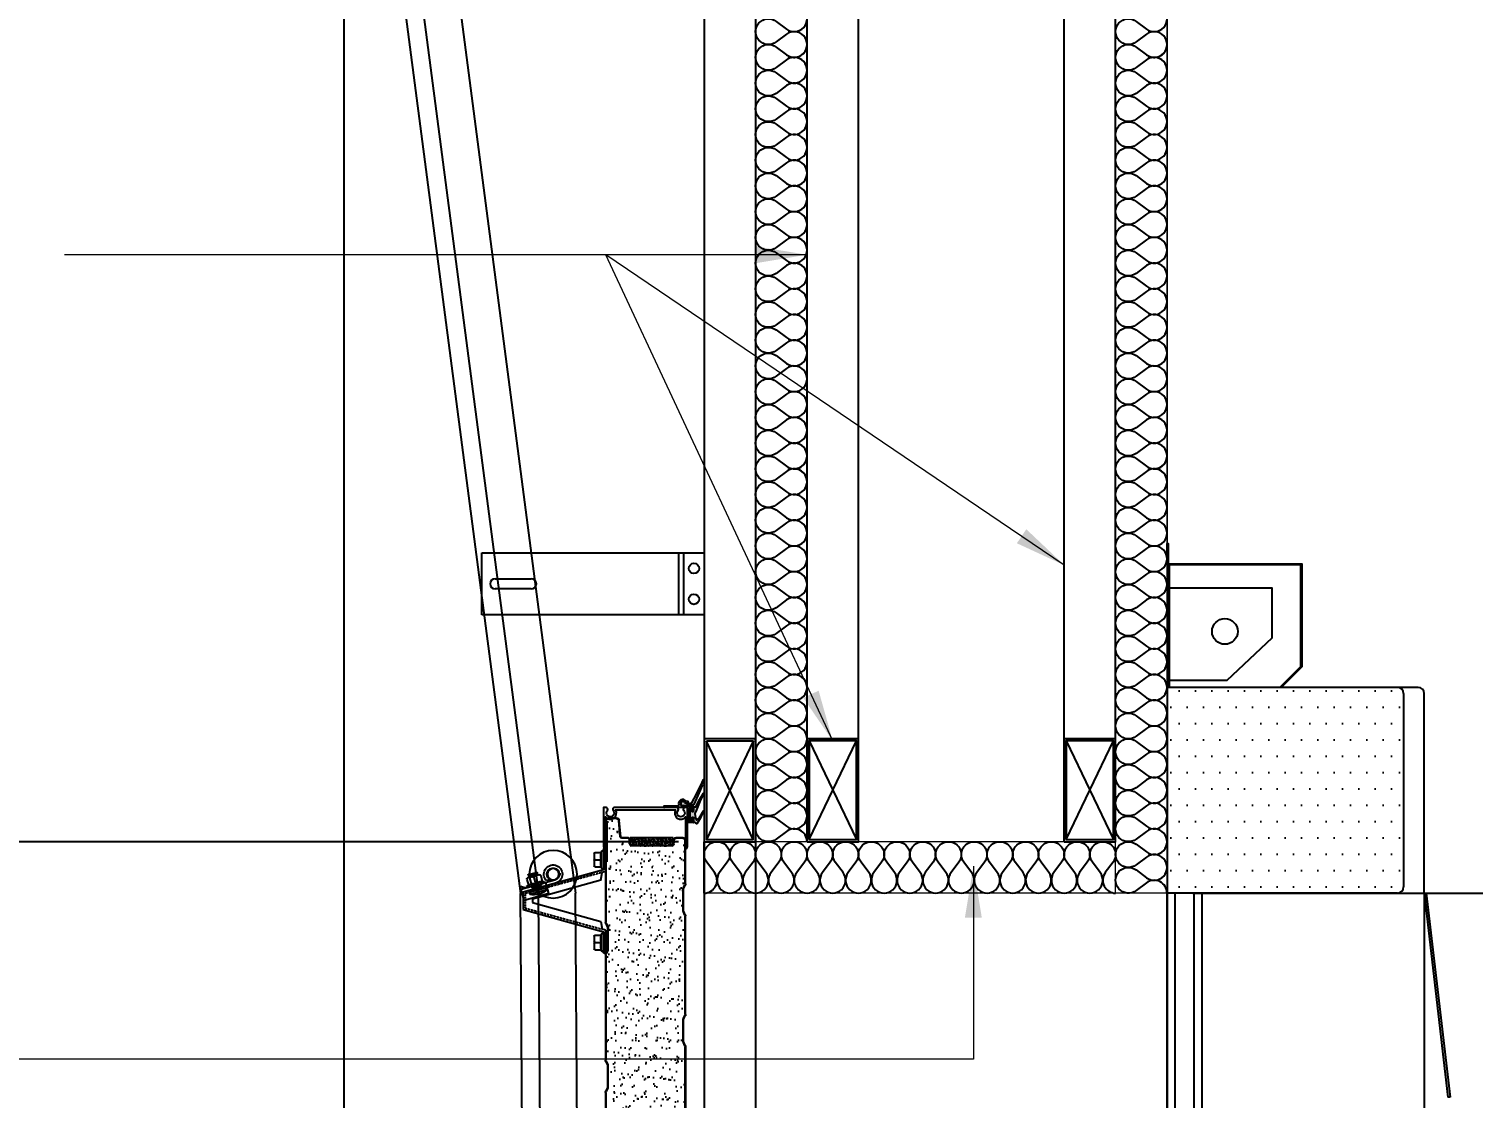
# Model space of a CAD drawing. Header units: millimetres. Extents: x 204328 to 274136, y -196910 to -178068.
# Drawn here: x 239423 to 240827, y -189203 to -188164 of the extents above; entities that cross this region are included whole.
import ezdxf

# ---------------------------------------------------------------- set-up
doc = ezdxf.new("R2010")
doc.units = ezdxf.units.MM
doc.linetypes.add('CEN', pattern=[62, 60, -1, 0, -1])
doc.linetypes.add('HIDDEN', pattern=[0.375, 0.25, -0.125])
doc.layers.get('Defpoints').update_dxf_attribs({"color": 140})
for name, color, linetype, lineweight in [('A-AXIS-LINE', 1, 'CEN', 15), ('A-DIMS', 7, 'Continuous', 25), ('A-ELEV-LIN2', 7, 'Continuous', 25), ('A-WAXM-PANL', 6, 'Continuous', 20)]:
    doc.layers.add(name, color=color, linetype=linetype, lineweight=lineweight)
for name, color, linetype in [('A-WALL-PIR', 4, 'Continuous'), ('dim', 7, 'Continuous'), ('HAT', 8, 'Continuous'), ('HFC-23-파이프', 3, 'Continuous'), ('OHD Frame', 2, 'Continuous'), ('OHD Panel', 5, 'Continuous'), ('OHD Track', 4, 'Continuous'), ('각파이프', 5, 'Continuous')]:
    doc.layers.add(name, color=color, linetype=linetype)
doc.styles.add('HY울릉도L', font='')
doc.styles.add('돋움체', font='')
doc.styles.get('HY울릉도L').set_extended_font_data('Dotum')
doc.styles.get('돋움체').set_extended_font_data('DotumChe')
doc.dimstyles.new('CDIM', dxfattribs={"dimtxt": 3, "dimasz": 1.5, "dimexe": 2, "dimexo": 1, "dimgap": 1, "dimtad": 1, "dimdec": 0, "dimrnd": 0.5, "dimzin": 0, "dimdsep": 32, "dimlunit": 6, "dimtxsty": 'HY울릉도L', "dimblk1": '_CIDOT', "dimblk2": '_CIDOT', "dimsah": 1, "dimcen": 5.5, "dimclrd": 2, "dimclre": 2, "dimclrt": 7, "dimadec": 0, "dimazin": 0, "dimtfac": 1, "dimtdec": 0, "dimtix": 1, "dimtmove": 2, "dimatfit": 1, "dimldrblk": '_CIDOT', "dimfxl": 1, "dimtolj": 1, "dimtzin": 0, "dimlwd": -1, "dimarcsym": 0})
doc.dimstyles.new('ISO-25', dxfattribs={"dimtxt": 2.5, "dimasz": 2.5, "dimexe": 1.25, "dimexo": 0.625, "dimtad": 1, "dimdsep": 46, "dimtxsty": 'Standard', "dimcen": 2.5, "dimadec": 0, "dimazin": 0, "dimtfac": 1, "dimtmove": 0, "dimatfit": 3, "dimfxl": 1, "dimarcsym": 0})

# ---------------------------------------------------------------- blocks, each defined once
blk = doc.blocks.new('2인치 TOP HINGE 단면')
for p, q in [((15487.1, 13540.1), (15487.1, 13517.6)), ((15489.1, 13540.1), (15487.1, 13540.1)), ((15489.1, 13540.1), (15489.1, 13519.1)), ((15490.4, 13538.1), (15489.1, 13538.1)), ((15497.1, 13536.1), (15491.1, 13536.1)), ((15491.1, 13536.1), (15491.1, 13522.1)), ((15498.1, 13535.1), (15498.1, 13523.1)), ((15497.1, 13529.1), (15491.1, 13529.1)), ((15497.1, 13522.1), (15491.1, 13522.1)), ((15487.1, 13517.6), (15490.1, 13516.8)), ((15489.1, 13520.1), (15490.4, 13520.1)), ((15489.1, 13519.1), (15567.1, 13497.6)), ((15491.5, 13509.1), (15490.1, 13516.8)), ((15491.5, 13509.1), (15558.1, 13490.8)), ((15532.5, 13516), (15531.4, 13516)), ((15531.4, 13516), (15531.4, 13514)), ((15532.5, 13514), (15531.4, 13514)), ((15536.3, 13509.2), (15569.1, 13500.2)), ((15541.2, 13510), (15544.2, 13508.6)), ((15542.1, 13496.2), (15545, 13506.8)), ((15543.3, 13516), (15544.4, 13516)), ((15543.3, 13514), (15544.4, 13514)), ((15544.4, 13516), (15544.4, 13514)), ((15546.3, 13507.7), (15546, 13506.6)), ((15550, 13513.7), (15548.5, 13508)), ((15548.5, 13508), (15561.9, 13504.2)), ((15551.3, 13514.4), (15562.8, 13511.3)), ((15561.5, 13511.9), (15552.9, 13514.7)), ((15553.2, 13514.3), (15552.9, 13514.7)), ((15552.9, 13514), (15553.1, 13514.2)), ((15553, 13514.8), (15553.4, 13515)), ((15553.2, 13515.7), (15553.6, 13515.9)), ((15561.7, 13512.8), (15553.2, 13515.6)), ((15553.4, 13515.2), (15553.2, 13515.6)), ((15553.4, 13516.6), (15553.9, 13516.8)), ((15562, 13513.7), (15553.4, 13516.5)), ((15553.6, 13516), (15553.4, 13516.4)), ((15562, 13514.6), (15554, 13516.8)), ((15556.8, 13511.9), (15555.2, 13506.1)), ((15561.5, 13512), (15561.2, 13512.4)), ((15561.2, 13511.7), (15561.4, 13511.9)), ((15561.3, 13512.5), (15561.7, 13512.7)), ((15561.5, 13513.4), (15561.9, 13513.6)), ((15561.7, 13512.9), (15561.5, 13513.3)), ((15561.9, 13513.7), (15561.7, 13514.1)), ((15561.8, 13514.3), (15562, 13514.4)), ((15563.5, 13510), (15561.9, 13504.2)), ((15542.1, 13496.2), (15566.2, 13489.6)), ((15544.6, 13501.8), (15544.1, 13499.8)), ((15544.1, 13499.8), (15560.5, 13495.3)), ((15544.6, 13501.8), (15561, 13497.2)), ((15547, 13506.5), (15547, 13506.3)), ((15547, 13506.5), (15547.9, 13506)), ((15548, 13506.3), (15547.9, 13506)), ((15548, 13506.3), (15548.9, 13505.8)), ((15558.6, 13503.3), (15559.5, 13502.8)), ((15559.6, 13503.1), (15559.5, 13502.8)), ((15559.6, 13503.1), (15560.5, 13502.6)), ((15560.5, 13502.8), (15560.5, 13502.6)), ((15560.5, 13502.8), (15561.4, 13502.3)), ((15561, 13497.2), (15560.5, 13495.3)), ((15561.5, 13502.5), (15561.4, 13502.3)), ((15561.5, 13502.5), (15562.4, 13502)), ((15563.7, 13503), (15563.4, 13501.9)), ((15566.2, 13489.6), (15569.8, 13502.7)), ((15567.1, 13497.6), (15567.1, 13480.6)), ((15567.1, 13480.6), (15489.1, 13459.1)), ((15558.1, 13487.5), (15491.5, 13469.1)), ((15558.1, 13490.8), (15558.1, 13487.5)), ((15491.5, 13469.1), (15490.1, 13461.5)), ((15487.1, 13460.6), (15490.1, 13461.5)), ((15487.1, 13460.6), (15487.1, 13438.1)), ((15489.1, 13459.1), (15489.1, 13438.1)), ((15490.4, 13457.6), (15489.1, 13457.6)), ((15497.1, 13455.6), (15491.1, 13455.6)), ((15491.1, 13455.6), (15491.1, 13441.6)), ((15498.1, 13454.6), (15498.1, 13442.6)), ((15487.1, 13438.1), (15489.1, 13438.1)), ((15489.4, 13441.6), (15489.1, 13440.6)), ((15489.1, 13439.6), (15490.4, 13439.6)), ((15497.1, 13448.6), (15491.1, 13448.6)), ((15497.1, 13441.6), (15491.1, 13441.6))]:
    blk.add_line(p, q)
at = {"color": 5, "linetype": 'HIDDEN'}
for p, q in [((15489.1, 13534.1), (15487.1, 13534.1)), ((15489.1, 13524.1), (15487.1, 13524.1)), ((15490.1, 13516.8), (15565.1, 13496.1)), ((15501.3, 13514.5), (15499.6, 13516.2)), ((15501.3, 13514.5), (15562.8, 13497.6)), ((15548.7, 13501.4), (15549.1, 13501.6)), ((15557.2, 13498.5), (15548.7, 13501.3)), ((15548.9, 13500.9), (15548.7, 13501.3)), ((15548.7, 13500.6), (15548.9, 13500.7)), ((15548.9, 13502.3), (15549.3, 13502.5)), ((15557.5, 13499.4), (15548.9, 13502.2)), ((15549.1, 13501.7), (15548.9, 13502.1)), ((15557.7, 13500.2), (15549.1, 13503.1)), ((15549.2, 13503.1), (15549.6, 13503.4)), ((15549.4, 13502.6), (15549.2, 13503)), ((15549.4, 13504), (15549.8, 13504.2)), ((15557.9, 13501.1), (15549.4, 13503.9)), ((15549.6, 13503.5), (15549.4, 13503.9)), ((15558.2, 13502), (15549.6, 13504.8)), ((15549.9, 13504.4), (15549.6, 13504.8)), ((15549.7, 13504.9), (15550.1, 13505.1)), ((15550.1, 13505.2), (15550, 13505.5)), ((15558.4, 13502.9), (15553.5, 13504.5)), ((15556.9, 13499), (15557.4, 13499.3)), ((15557.2, 13498.6), (15556.9, 13499)), ((15557, 13498.3), (15557.2, 13498.4)), ((15557.4, 13499.4), (15557.2, 13499.8)), ((15557.3, 13500), (15557.7, 13500.2)), ((15557.5, 13500.8), (15557.9, 13501.1)), ((15557.7, 13500.3), (15557.5, 13500.7)), ((15557.7, 13501.7), (15558.1, 13501.9)), ((15557.9, 13501.2), (15557.7, 13501.6)), ((15558.2, 13502.1), (15557.9, 13502.5)), ((15558, 13502.6), (15558.4, 13502.8)), ((15558.4, 13502.9), (15558.3, 13503.2)), ((15562.8, 13497.6), (15565.1, 13498.2)), ((15565.1, 13496.1), (15565.1, 13482.1)), ((15565.1, 13482.1), (15490.1, 13461.5)), ((15487.1, 13453.1), (15489.1, 13453.1)), ((15487.1, 13443.1), (15489.1, 13443.1))]:
    blk.add_line(p, q, dxfattribs=at)
at = {"color": 0}
for p, q in [((15548.9, 13506), (15548.9, 13505.8)), ((15548.9, 13506), (15549.8, 13505.5)), ((15549.9, 13505.7), (15549.8, 13505.5)), ((15549.9, 13505.7), (15550.8, 13505.2)), ((15550.9, 13505.5), (15550.8, 13505.2)), ((15550.9, 13505.5), (15551.8, 13505)), ((15551.8, 13505.2), (15551.8, 13505)), ((15551.8, 13505.2), (15552.7, 13504.7)), ((15552.8, 13504.9), (15552.7, 13504.7)), ((15552.8, 13504.9), (15553.7, 13504.4)), ((15553.8, 13504.7), (15553.7, 13504.4)), ((15553.8, 13504.7), (15554.7, 13504.2)), ((15554.7, 13504.4), (15554.7, 13504.2)), ((15554.7, 13504.4), (15555.6, 13503.9)), ((15555.7, 13504.1), (15555.6, 13503.9)), ((15555.7, 13504.1), (15556.6, 13503.6)), ((15556.7, 13503.9), (15556.6, 13503.6)), ((15556.7, 13503.9), (15557.6, 13503.4)), ((15557.6, 13503.6), (15557.6, 13503.4)), ((15557.6, 13503.6), (15558.5, 13503.1)), ((15558.6, 13503.3), (15558.5, 13503.1))]:
    blk.add_line(p, q, dxfattribs=at)
for radius in [23.2, 5.5]:
    blk.add_circle((15537.9, 13515), radius)
for centre, radius, start, end in [((15479.1, 13532.6), 12.5, 343.7398, 26.1039), ((15497.1, 13535.1), 1, 0, 90), ((15479.1, 13525.6), 12.5, 333.8961, 16.2602), ((15497.1, 13530.1), 1, 270, 0), ((15497.1, 13528.1), 1, 0, 90), ((15497.1, 13523.1), 1, 270, 0), ((15537.9, 13515), 9, 314.5896, 254.5896), ((15537.9, 13515), 6, 303.7237, 254.5896), ((15548.6, 13495.5), 12.5, 58.3294, 100.6935), ((15551, 13513.5), 1, 74.5896, 164.5896), ((15553, 13514.7), 0.0908, 119.5896, 209.5896), ((15553.1, 13514.2), 0.0908, 299.5896, 29.5896), ((15553.2, 13515.6), 0.0908, 119.5896, 209.5896), ((15553.5, 13516.5), 0.0908, 119.5896, 209.5896), ((15553.3, 13515.1), 0.0908, 299.5896, 29.5896), ((15553.6, 13516), 0.0908, 299.5896, 29.5896), ((15553.9, 13516.7), 0.0908, 74.5896, 119.5896), ((15555.8, 13512.2), 1, 344.5896, 74.5896), ((15557.8, 13511.6), 1, 74.5896, 164.5896), ((15561.3, 13512.4), 0.0908, 119.5896, 209.5896), ((15561.4, 13511.9), 0.0908, 299.5896, 29.5896), ((15561.6, 13513.3), 0.0908, 119.5896, 209.5896), ((15561.8, 13514.2), 0.0908, 119.5896, 209.5896), ((15561.6, 13512.8), 0.0908, 299.5896, 29.5896), ((15561.9, 13513.7), 0.0908, 299.5896, 29.5896), ((15562, 13514.5), 0.0908, 299.5896, 74.5896), ((15562.6, 13510.3), 1, 344.5896, 74.5896), ((15556.8, 13514), 19.1, 228.1086, 281.0706), ((15555.4, 13493.6), 12.5, 48.4857, 90.8498), ((15564.1, 13513.1), 11.2, 260.9927, 297.9738), ((15569.3, 13502.8), 0.478, 341.8557, 77.3236), ((15479.1, 13452.1), 12.5, 343.7398, 26.1039), ((15497.1, 13454.6), 1, 0, 90), ((15479.1, 13445.1), 12.5, 333.8961, 16.2602), ((15497.1, 13449.6), 1, 270, 0), ((15497.1, 13447.6), 1, 0, 90), ((15497.1, 13442.6), 1, 270, 0)]:
    blk.add_arc(centre, radius, start, end)
at = {"color": 5, "linetype": 'HIDDEN'}
for centre, start, end in [((15548.7, 13501.3), 119.5896, 209.5896), ((15549, 13502.2), 119.5896, 209.5896), ((15548.8, 13500.8), 299.5896, 29.5896), ((15549.2, 13503), 119.5896, 209.5896), ((15549.1, 13501.7), 299.5896, 29.5896), ((15549.3, 13502.6), 299.5896, 29.5896), ((15549.5, 13503.9), 119.5896, 209.5896), ((15549.7, 13504.8), 119.5896, 209.5896), ((15549.5, 13503.4), 299.5896, 29.5896), ((15549.8, 13504.3), 299.5896, 29.5896), ((15550, 13505.2), 299.5896, 29.5896), ((15557.3, 13499.9), 119.5896, 209.5896), ((15557.1, 13498.5), 299.5896, 29.5896), ((15557.4, 13499.4), 299.5896, 29.5896), ((15557.5, 13500.8), 119.5896, 209.5896), ((15557.8, 13501.6), 119.5896, 209.5896), ((15557.6, 13500.3), 299.5896, 29.5896), ((15558, 13502.5), 119.5896, 209.5896), ((15557.9, 13501.1), 299.5896, 29.5896), ((15558.1, 13502), 299.5896, 29.5896), ((15558.3, 13502.9), 299.5896, 29.5896)]:
    blk.add_arc(centre, 0.0908, start, end, dxfattribs=at)
blk = doc.blocks.new('프레임100X50X2.3T')
at = {"color": 1}
for p, q in [((105125.2, -46858.7), (105170.6, -46763.3)), ((105125.2, -46763.3), (105170.6, -46858.7))]:
    blk.add_line(p, q, dxfattribs=at)
at = {"layer": 'OHD Frame'}
for points in [[(105172.9, -46761), (105172.9, -46861), (105122.9, -46861), (105122.9, -46761)], [(105170.6, -46763.3), (105170.6, -46858.7), (105125.2, -46858.7), (105125.2, -46763.3)]]:
    blk.add_lwpolyline(points, close=True, dxfattribs=at)
blk = doc.blocks.new('A$C1B0F701D')
at = {"layer": 'OHD Panel'}
for p, q in [((0, 457.1), (0, 499.5)), ((0.5, 457.1), (0.5, 499.5)), ((2.5, 502), (9.5, 502)), ((9.5, 502), (2.5, 502)), ((2.5, 501.5), (9.5, 501.5)), ((11.5, 499.5), (11.5, 497)), ((11.5, 496), (11.5, 499.5)), ((12, 499.5), (12, 497)), ((12, 496), (12, 499.5)), ((16.5, 495), (13, 495)), ((13, 494.5), (16.5, 494.5)), ((1.8, 452.9), (0.3, 456)), ((2.2, 453.1), (0.7, 456.2)), ((2, 431), (2, 452)), ((2.5, 431), (2.5, 452)), ((0, 330.1), (0, 425.9)), ((0.3, 427), (1.8, 430.1)), ((0.5, 330.1), (0.5, 425.9)), ((0.7, 426.8), (2.2, 429.9)), ((1.8, 325.9), (0.3, 329)), ((2.2, 326.1), (0.7, 329.2)), ((2, 304), (2, 325)), ((2.5, 304), (2.5, 325)), ((0, 298.9), (0, 203.1)), ((0.3, 300), (1.8, 303.1)), ((0.5, 203.1), (0.5, 298.9)), ((0.7, 299.8), (2.2, 302.9)), ((1.8, 198.9), (0.3, 202)), ((2.2, 199.1), (0.7, 202.2)), ((2, 177), (2, 198)), ((2.5, 177), (2.5, 198)), ((0, 171.9), (0, 76.1)), ((0.3, 173), (1.8, 176.1)), ((0.5, 76.1), (0.5, 171.9)), ((0.7, 172.8), (2.2, 175.9)), ((1.8, 71.9), (0.3, 75)), ((2.2, 72.1), (0.7, 75.2)), ((2, 50), (2, 71)), ((2.5, 50), (2.5, 71)), ((0, 2.5), (0, 44.9)), ((0.3, 46), (1.8, 49.1)), ((0.5, 2.5), (0.5, 44.9)), ((0.7, 45.8), (2.2, 48.9)), ((9.5, 0.5), (2.5, 0.5)), ((11.5, 6), (11.5, 2.5)), ((12, 6), (12, 2.5)), ((13, 7.5), (16.5, 7.5)), ((16.5, 7), (13, 7)), ((9.5, 0), (2.5, 0))]:
    blk.add_line(p, q, dxfattribs=at)
for centre, radius, start, end in [((2.5, 499.5), 2.5, 90, 180), ((2.5, 499.5), 2, 90, 180), ((9.5, 499.5), 2.5, 0, 90), ((9.5, 499.5), 2, 0, 90), ((13, 496), 1.5, 180, 270), ((13, 496), 1, 180, 270), ((2.5, 457.1), 2.5, 180, 206.5651), ((2.5, 457.1), 2, 180, 206.5651), ((0, 452), 2, 0, 26.5651), ((0, 452), 2.5, 0, 26.5651), ((2.5, 425.9), 2.5, 153.4349, 180), ((2.5, 425.9), 2, 153.4349, 180), ((0, 431), 2, 333.4349, 0), ((0, 431), 2.5, 333.4349, 0), ((2.5, 330.1), 2.5, 180, 206.5651), ((2.5, 330.1), 2, 180, 206.5651), ((0, 325), 2, 0, 26.5651), ((0, 325), 2.5, 0, 26.5651), ((2.5, 298.9), 2.5, 153.4349, 180), ((2.5, 298.9), 2, 153.4349, 180), ((0, 304), 2, 333.4349, 0), ((0, 304), 2.5, 333.4349, 0), ((2.5, 203.1), 2.5, 180, 206.5651), ((2.5, 203.1), 2, 180, 206.5651), ((0, 198), 2, 0, 26.5651), ((0, 198), 2.5, 0, 26.5651), ((2.5, 171.9), 2.5, 153.4349, 180), ((2.5, 171.9), 2, 153.4349, 180), ((0, 177), 2, 333.4349, 0), ((0, 177), 2.5, 333.4349, 0), ((2.5, 76.1), 2.5, 180, 206.5651), ((2.5, 76.1), 2, 180, 206.5651), ((0, 71), 2, 0, 26.5651), ((0, 71), 2.5, 0, 26.5651), ((2.5, 44.9), 2.5, 153.4349, 180), ((2.5, 44.9), 2, 153.4349, 180), ((0, 50), 2, 333.4349, 0), ((0, 50), 2.5, 333.4349, 0), ((2.5, 2.5), 2.5, 180, 270), ((2.5, 2.5), 2, 180, 270), ((9.5, 2.5), 2.5, 270, 0), ((9.5, 2.5), 2, 270, 0), ((13, 6), 1.5, 90, 180), ((13, 6), 1, 90, 180)]:
    blk.add_arc(centre, radius, start, end, dxfattribs=at)
blk = doc.blocks.new('A$C2BEC2C56')
at = {"layer": 'OHD Panel'}
h = blk.add_hatch(color=256, dxfattribs=at)
h.dxf.hatch_style = 1
h.paths.add_polyline_path([(28, 518.5), (27, 518.5), (27, 478.5), (28, 478.5)])
h = blk.add_hatch(color=256, dxfattribs=at)
h.dxf.hatch_style = 1
h.paths.add_polyline_path([(28, 61.5), (27, 61.5), (27, 21.5), (28, 21.5)])
edge = h.paths.add_edge_path()
edge.add_arc((27.5, 21.5), 0.5, 270, 360)
for p, q in [((17.6, 521), (26, 521)), ((17.6, 520.5), (26, 520.5)), ((13.5, 502.9), (15.2, 518.8)), ((14, 502.8), (15.6, 518.7)), ((27, 518.5), (27, 478.5)), ((28, 518.5), (27, 518.5)), ((28, 518.5), (28, 419.6)), ((28, 478.5), (28, 518.5)), ((28.5, 518.5), (28.5, 419.6)), ((0, 495), (3.5, 495)), ((0, 494.5), (3.5, 494.5)), ((4.5, 496), (4.5, 500.5)), ((5, 496), (5, 500.5)), ((6, 502), (12.5, 502)), ((6, 501.5), (12.5, 501.5)), ((27, 478.5), (28, 478.5)), ((26, 414.5), (26, 393.5)), ((27.8, 418.7), (26.3, 415.6)), ((26.5, 414.5), (26.5, 393.5)), ((28.2, 418.5), (26.7, 415.4)), ((26.3, 392.4), (27.8, 389.3)), ((26.7, 392.6), (28.2, 389.5)), ((28, 388.4), (28, 285.6)), ((28.5, 388.4), (28.5, 285.6)), ((27.8, 284.7), (26.3, 281.6)), ((28.2, 284.5), (26.7, 281.4)), ((26, 280.5), (26, 259.5)), ((26.5, 280.5), (26.5, 259.5)), ((26.3, 258.4), (27.8, 255.3)), ((26.7, 258.6), (28.2, 255.5)), ((28, 254.4), (28, 151.6)), ((28.5, 254.4), (28.5, 151.6)), ((26, 146.5), (26, 125.5)), ((27.8, 150.7), (26.3, 147.6)), ((26.5, 146.5), (26.5, 125.5)), ((28.2, 150.5), (26.7, 147.4)), ((26.3, 124.4), (27.8, 121.3)), ((26.7, 124.6), (28.2, 121.5)), ((28, 120.4), (28, 21.5)), ((28.5, 120.4), (28.5, 21.5)), ((27, 61.5), (27, 21.5)), ((28, 61.5), (27, 61.5)), ((28, 21.5), (28, 61.5)), ((12.9, 17.3), (11.3, 2.3)), ((13.4, 17.2), (11.8, 2.2)), ((26, 19.5), (15.4, 19.5)), ((26, 19), (15.4, 19)), ((27, 21.5), (28, 21.5)), ((3.5, 7.5), (0, 7.5)), ((3.5, 7), (0, 7)), ((4.5, 2.5), (4.5, 6)), ((5, 2.5), (5, 6)), ((9.3, 0.5), (7, 0.5)), ((9.3, 0), (7, 0))]:
    blk.add_line(p, q, dxfattribs=at)
for centre, radius, start, end in [((17.6, 518.5), 2.5, 90, 173.991), ((17.6, 518.5), 2, 90, 173.991), ((26, 518.5), 2.5, 0, 90), ((26, 518.5), 2, 0, 90), ((3.5, 496), 1, 270, 0), ((3.5, 496), 1.5, 270, 0), ((6, 500.5), 1.5, 90, 180), ((6, 500.5), 1, 90, 180), ((12.5, 503), 1, 270, 353.991), ((12.5, 503), 1.5, 270, 353.991), ((28.5, 414.5), 2.5, 153.4349, 180), ((28.5, 414.5), 2, 153.4349, 180), ((26, 419.6), 2, 333.4349, 0), ((26, 419.6), 2.5, 333.4349, 0), ((28.5, 393.5), 2.5, 180, 206.5651), ((28.5, 393.5), 2, 180, 206.5651), ((26, 388.4), 2, 0, 26.5651), ((26, 388.4), 2.5, 0, 26.5651), ((28.5, 280.5), 2.5, 153.4349, 180), ((28.5, 280.5), 2, 153.4349, 180), ((26, 285.6), 2, 333.4349, 0), ((26, 285.6), 2.5, 333.4349, 0), ((28.5, 259.5), 2.5, 180, 206.5651), ((28.5, 259.5), 2, 180, 206.5651), ((26, 254.4), 2, 0, 26.5651), ((26, 254.4), 2.5, 0, 26.5651), ((28.5, 146.5), 2.5, 153.4349, 180), ((28.5, 146.5), 2, 153.4349, 180), ((26, 151.6), 2, 333.4349, 0), ((26, 151.6), 2.5, 333.4349, 0), ((28.5, 125.5), 2.5, 180, 206.5651), ((28.5, 125.5), 2, 180, 206.5651), ((26, 120.4), 2, 0, 26.5651), ((26, 120.4), 2.5, 0, 26.5651), ((15.4, 17), 2.5, 90, 173.991), ((15.4, 17), 2, 90, 173.991), ((26, 21.5), 2.5, 270, 0), ((26, 21.5), 2, 270, 0), ((3.5, 6), 1.5, 0, 90), ((3.5, 6), 1, 0, 90), ((7, 2.5), 2.5, 180, 270), ((7, 2.5), 2, 180, 270), ((9.3, 2.5), 2, 270, 353.991), ((9.3, 2.5), 2.5, 270, 353.991)]:
    blk.add_arc(centre, radius, start, end, dxfattribs=at)
blk = doc.blocks.new('A$C23A425F1')
h = blk.add_hatch()
h.set_pattern_fill('AR-SAND', color=2)
h.set_pattern_definition([(37.5, (-10314.7876, 683.2013), (-0.06299336, 1.92682377), [0, -1.52, 0, -1.7, 0, -1.625]), (7.5, (-10314.7876, 683.2013), (1.7697767, 2.82214607), [0, -0.82, 0, -1.37, 0, -0.525]), (327.5, (-10316.0176, 683.2013), (3.11414186, 0.00565905), [0, -0.5, 0, -1.8, 0, -2.35]), (317.5, (-10316.0176, 683.2013), (3.0061266, 0.87767556), [0, -0.25, 0, -1.18, 0, -1.35])])
edge = h.paths.add_edge_path()
edge.add_arc((41, 7), 1, 0, 90)
edge.add_line((41, 8), (1, 8))
edge.add_arc((1, 7), 1, 90, 180)
edge.add_line((0, 7), (0, 0))
edge.add_line((0, 0), (42, 0))
edge.add_line((42, 0), (42, 7))
at = {"color": 2}
for p, q in [((0, 7), (0, 0)), ((0, 0), (42, 0)), ((1, 8), (41, 8)), ((42, 7), (42, 0))]:
    blk.add_line(p, q, dxfattribs=at)
for centre, start, end in [((1, 7), 90, 180), ((41, 7), 0, 90)]:
    blk.add_arc(centre, 1, start, end, dxfattribs=at)
blk = doc.blocks.new('A$C56DB41DC')
h = blk.add_hatch()
h.set_pattern_fill('AR-SAND', color=253, scale=0.3)
h.set_pattern_definition([(37.5, (-85037.311, 18117.669), (-0.4800094, 14.6823971), [0, -11.5824, 0, -12.954, 0, -12.3825]), (7.5, (-85037.311, 18117.669), (13.4856985, 21.504753), [0, -6.2484, 0, -10.4394, 0, -4.0005]), (327.5, (-85046.684, 18117.669), (23.7297711, 0.0431155), [0, -3.81, 0, -13.716, 0, -17.907]), (317.5, (-85046.684, 18117.669), (22.9066936, 6.6878797), [0, -1.905, 0, -8.9916, 0, -10.287])])
h.paths.add_polyline_path([(77.5, 121.4, 0.116434), (77.3, 122.3), (75.8, 125.4, -0.116434), (75.5, 126.5), (75.5, 147.5, -0.116434), (75.8, 148.6), (77.3, 151.7, 0.116434), (77.5, 152.6), (77.5, 255.4, 0.116434), (77.3, 256.3), (75.8, 259.4, -0.116434), (75.5, 260.5), (75.5, 281.5, -0.116434), (75.8, 282.6), (77.3, 285.7, 0.116434), (77.5, 286.6), (77.5, 389.4, 0.116434), (77.3, 390.3), (75.8, 393.4, -0.116434), (75.5, 394.5), (75.5, 415.5, -0.116434), (75.8, 416.6), (77.3, 419.7, 0.116434), (77.5, 420.6), (77.5, 478.5), (76.5, 478.5), (76.5, 518.5), (77.5, 518.5, 0.414214), (75.5, 520.5), (67.1, 520.5, 0.383819), (65.1, 518.7), (63.5, 502.8, -0.383819), (62, 501.5), (55.5, 501.5, 0.414214), (54.5, 500.5), (54.5, 496, -0.414214), (53, 494.5), (49.5, 494.5), (49.5, 495), (16.5, 495), (16.5, 494.5), (13, 494.5, -0.414214), (11.5, 496), (11.5, 499.5, 0.414214), (9.5, 501.5), (2.5, 501.5, 0.414214), (0.5, 499.5), (0.5, 458.1, 0.116434), (0.7, 457.2), (2.2, 454.1, -0.116434), (2.5, 453), (2.5, 432, -0.116434), (2.2, 430.9), (0.7, 427.8, 0.116434), (0.5, 426.9), (0.5, 331.1, 0.116434), (0.7, 330.2), (2.2, 327.1, -0.116434), (2.5, 326), (2.5, 305, -0.116434), (2.2, 303.9), (0.7, 300.8, 0.116434), (0.5, 299.9), (0.5, 204.1, 0.116434), (0.7, 203.2), (2.2, 200.1, -0.116434), (2.5, 199), (2.5, 178, -0.116434), (2.2, 176.9), (0.7, 173.8, 0.116434), (0.5, 172.9), (0.5, 77.1, 0.116434), (0.7, 76.2), (2.2, 73.1, -0.116434), (2.5, 72), (2.5, 51, -0.116434), (2.2, 49.9), (0.7, 46.8, 0.116434), (0.5, 45.9), (0.5, 4.5, 0.414214), (2.5, 2.5), (9.5, 2.5, 0.414214), (11.5, 4.5), (11.5, 8, -0.414214), (13, 9.5), (16.5, 9.5), (16.5, 9), (49.5, 9), (49.5, 9.5), (53, 9.5, -0.414214), (54.5, 8), (54.5, 4.5, 0.414214), (56.5, 2.5), (58.8, 2.5, 0.383819), (60.8, 4.3), (62.4, 19.3, -0.383819), (64.9, 21.5), (75.5, 21.5, 0.414214), (77.5, 23.5), (76.5, 23.5), (76.5, 63.5), (77.5, 63.5)])
at = {"color": 5}
for name, p in [('A$C2BEC2C56', (49.5, 1)), ('A$C1B0F701D', (0, 1))]:
    blk.add_blockref(name, p, dxfattribs=at)
at = {"color": 6, "xscale": -1, "rotation": 180}
blk.add_blockref('A$C23A425F1', (12, 503), dxfattribs=at)
at = {"color": 6}
blk.add_blockref('A$C23A425F1', (12, 1), dxfattribs=at)
blk = doc.blocks.new('_CIDOT')
at = {"color": 0, "linetype": 'ByBlock'}
blk.add_line((2, 0), (-1, 0), dxfattribs=at)
at = {"color": 0, "linetype": 'ByBlock', "const_width": 0.5}
blk.add_lwpolyline([(-0.25, 0, 1), (0.25, 0, 1)], format="xyb", close=True, dxfattribs=at)
blk = doc.blocks.new('*D58')
at = {"layer": 'A-DIMS', "lineweight": -2, "transparency": 16777216}
for p, q in [((240554.7, -189004.2), (241621, -189004.2)), ((240554.7, -192004.2), (241621, -192004.2))]:
    blk.add_line(p, q, dxfattribs=at)
at = {"layer": 'A-DIMS', "transparency": 16777216}
blk.add_line((241571, -189041.7), (241571, -191966.7), dxfattribs=at)
at = {"layer": 'Defpoints', "color": 0, "transparency": 16777216}
for p in [(240529.7, -189004.2, 0), (240529.7, -192004.2, 0), (241571, -192004.2)]:
    blk.add_point(p, dxfattribs=at)
at = {"layer": 'A-DIMS', "transparency": 16777216, "xscale": 37.5, "yscale": 37.5, "zscale": 37.5}
for p, rotation in [((241571, -189004.2), 90), ((241571, -192004.2), 270)]:
    blk.add_blockref('_CIDOT', p, dxfattribs=dict(at, rotation=rotation))
at = {"layer": 'A-DIMS', "color": 3, "transparency": 16777216, "insert": (241501.2, -190504.2), "char_height": 75, "attachment_point": 5, "rotation": 90, "style": '돋움체'}
blk.add_mtext('\\A1;OPENING HEIGHT = "3,000"', dxfattribs=at)
blk = doc.blocks.new('*D61')
at = {"layer": 'A-DIMS', "lineweight": -2, "transparency": 16777216}
for p, q in [((240054.7, -188954.2), (237619.6, -188954.2)), ((240054.7, -192004.2), (237619.6, -192004.2))]:
    blk.add_line(p, q, dxfattribs=at)
at = {"layer": 'A-DIMS', "transparency": 16777216}
blk.add_line((237669.6, -188991.7), (237669.6, -191966.7), dxfattribs=at)
at = {"layer": 'Defpoints', "color": 0, "transparency": 16777216}
for p in [(240079.7, -188954.2, 0), (237669.6, -192004.2), (240079.7, -192004.2, 0)]:
    blk.add_point(p, dxfattribs=at)
at = {"layer": 'A-DIMS', "transparency": 16777216, "xscale": 37.5, "yscale": 37.5, "zscale": 37.5}
for p, rotation in [((237669.6, -188954.2), 90), ((237669.6, -192004.2), 270)]:
    blk.add_blockref('_CIDOT', p, dxfattribs=dict(at, rotation=rotation))
at = {"layer": 'A-DIMS', "color": 3, "transparency": 16777216, "insert": (237599.8, -190479.2), "char_height": 75, "attachment_point": 5, "rotation": 90, "style": '돋움체'}
blk.add_mtext('\\A1;OHD OPENING HEIGHT="3,050"', dxfattribs=at)
blk = doc.blocks.new('*D52')
at = {"layer": 'A-DIMS', "lineweight": -2, "transparency": 16777216}
for p, q in [((240054.7, -185704.2), (237619.6, -185704.2)), ((240054.7, -188954.2), (237619.6, -188954.2))]:
    blk.add_line(p, q, dxfattribs=at)
at = {"layer": 'A-DIMS', "transparency": 16777216}
blk.add_line((237669.6, -185741.7), (237669.6, -188916.7), dxfattribs=at)
at = {"layer": 'Defpoints', "color": 0, "transparency": 16777216}
for p in [(240079.7, -185704.2, 0), (237669.6, -188954.2), (240079.7, -188954.2, 0)]:
    blk.add_point(p, dxfattribs=at)
at = {"layer": 'A-DIMS', "transparency": 16777216, "xscale": 37.5, "yscale": 37.5, "zscale": 37.5}
for p, rotation in [((237669.6, -185704.2), 90), ((237669.6, -188954.2), 270)]:
    blk.add_blockref('_CIDOT', p, dxfattribs=dict(at, rotation=rotation))
at = {"layer": 'A-DIMS', "color": 3, "transparency": 16777216, "insert": (237599.8, -187329.2), "char_height": 75, "attachment_point": 5, "rotation": 90, "style": '돋움체'}
blk.add_mtext('\\A1;HEAD ROOM="3,250"', dxfattribs=at)
blk = doc.blocks.new('단열재(PANEL)')
at = {"layer": 'HAT'}
blk.add_lwpolyline([(0, 0, 0.618034), (-40, 20), (-60, 5, -2), (-60, 45), (-40, 30, 2), (-40, 70), (-60, 55, -2), (-60, 95), (-40, 80, 2), (-40, 120), (-60, 105, -2), (-60, 145), (-40, 130, 2), (-40, 170), (-60, 155, -2), (-60, 195), (-40, 180, 2), (-40, 220), (-60, 205, -2), (-60, 245), (-40, 230, 2), (-40, 270), (-60, 255, -2), (-60, 295), (-40, 280, 2), (-40, 320), (-60, 305, -2), (-60, 345), (-40, 330, 2), (-40, 370), (-60, 355, -2), (-60, 395), (-40, 380, 2), (-40, 420), (-60, 405, -2), (-60, 445), (-40, 430, 2), (-40, 470), (-60, 455, -2), (-60, 495), (-40, 480, 2), (-40, 520), (-60, 505, -2), (-60, 545), (-40, 530, 2), (-40, 570), (-60, 555, -2), (-60, 595), (-40, 580, 2), (-40, 620), (-60, 605, -2), (-60, 645), (-40, 630, 2), (-40, 670), (-60, 655, -2), (-60, 695), (-40, 680, 2), (-40, 720), (-60, 705, -2), (-60, 745), (-40, 730, 2), (-40, 770), (-60, 755, -2), (-60, 795), (-40, 780, 2), (-40, 820), (-60, 805, -2), (-60, 845), (-40, 830, 0.509758), (-1.3, 841.9, 0.509758)], format="xyb", dxfattribs=at)

msp = doc.modelspace()

# ---------------------------------------------------------------- hatches: boundary and pattern name
h = msp.add_hatch()
h.set_pattern_fill('DOTS', color=256, scale=10)
h.set_pattern_definition([(0, (-77593.623, -69967.186), (7.9375, 15.875), [0, -15.875])])
h.paths.add_polyline_path([(240529.7, -189004.2), (240753.7, -189004.2, 0.414214), (240759.7, -188998.2), (240759.7, -188810.2, 0.414214), (240753.7, -188804.2), (240529.7, -188804.2)])
at = {"layer": 'HFC-23-파이프'}
h = msp.add_hatch(color=7, dxfattribs=at)
h.dxf.hatch_style = 1
h.paths.add_polyline_path([(240065.9, -188921.1), (240067.8, -188921.1), (240067.8, -188925), (240069.5, -188925), (240069.5, -188920.4), (240071.6, -188920.4), (240075.6, -188913), (240078.9, -188907), (240078.9, -188907.1), (240078.7, -188908.4), (240075.5, -188915), (240072.2, -188923.1), (240070.5, -188926.8), (240071.3, -188931), (240072.1, -188933.3), (240074.9, -188931.2), (240078.9, -188924.1), (240078.9, -188924.1), (240075.8, -188931.6), (240072.5, -188936.7), (240069.6, -188934.7), (240069.5, -188933.4), (240069.5, -188930.2), (240067.8, -188930.2), (240067.8, -188934.1), (240065.9, -188934.1)])
h.paths.add_polyline_path([(240067.8, -188916.3), (240072.5, -188907.4), (240077.9, -188896.7), (240078.9, -188893.7), (240078.9, -188893.7), (240078.1, -188898.8), (240073.5, -188909.3), (240069.6, -188917.9), (240062.9, -188919.2), (240059.3, -188919.1, -1.840759), (240060.7, -188916, 0.170014), (240061.2, -188916.4), (240063.7, -188917.3, 0.154527), (240064.3, -188917.3)])

# ---------------------------------------------------------------- linework, layer by layer
for p, q in [((240179.7, -188954.2, 0), (240179.7, -185119.9, 0)), ((240179.7, -188954.2, 0), (240179.7, -185119.9, 0)), ((240229.7, -188954.2, 0), (240229.7, -185119.9, 0)), ((240429.7, -188954.2, 0), (240429.7, -185119.9, 0)), ((240479.7, -188954.2, 0), (240479.7, -185119.9, 0)), ((240529.7, -188685.2, 0), (240529.7, -188804.2, 0)), ((240531.7, -188685.2, 0), (240531.7, -188804.2, 0)), ((240753.7, -188804.2, 0), (240529.7, -188804.2, 0)), ((240759.7, -188810.2, 0), (240759.7, -188998.2, 0)), ((240181.7, -188856.2, 0), (240227.7, -188952.2, 0)), ((240181.7, -188952.2, 0), (240227.7, -188856.2, 0)), ((240431.7, -188856.2, 0), (240477.7, -188952.2, 0)), ((240431.7, -188952.2, 0), (240477.7, -188856.2, 0)), ((240054.1, -188919.6, 0), (240041.1, -188919.6, 0)), ((240063.4, -188921.1, 0), (240041.1, -188921.1, 0)), ((240068.9, -188919.6, 0), (240058.9, -188919.6, 0)), ((240061.2, -188916.4, 0), (240063.7, -188917.3, 0)), ((240063.6, -188916.6, 0), (240062.1, -188916.6, 0)), ((240063.6, -188915.1, 0), (240062.9, -188915.1, 0)), ((240063.4, -188921.1, 0), (240063.4, -188935.1, 0)), ((240064.3, -188917.3, 0), (240067.8, -188916.3, 0)), ((240067.9, -188921.1, 0), (240064.9, -188921.1, 0)), ((240064.9, -188921.1, 0), (240064.9, -188934.1, 0)), ((240067.8, -188921.1, 0), (240065.9, -188921.1, 0)), ((240065.9, -188921.1, 0), (240065.9, -188934.1, 0)), ((240067.8, -188925, 0), (240067.8, -188921.1, 0)), ((240067.9, -188921.1, 0), (240067.9, -188923.8, 0)), ((240069.4, -188920.1, 0), (240069.4, -188923.8, 0)), ((240068.9, -188935.6, 0), (240063.9, -188935.6, 0)), ((240067.9, -188934.1, 0), (240064.9, -188934.1, 0)), ((240065.9, -188934.1, 0), (240067.8, -188934.1, 0)), ((240069.5, -188925, 0), (240067.8, -188925, 0)), ((240067.8, -188934.1, 0), (240067.8, -188930.2, 0)), ((240067.8, -188930.2, 0), (240069.5, -188930.2, 0)), ((240067.9, -188931.3, 0), (240067.9, -188934.1, 0)), ((240069.4, -188931.3, 0), (240069.4, -188935.1, 0)), ((240069.5, -188930.2, 0), (240069.5, -188933.4, 0)), ((240529.7, -190004.2, 0), (240529.7, -189004.2, 0)), ((240753.7, -189004.2, 0), (240529.7, -189004.2, 0)), ((240537.5, -190004.2, 0), (240537.5, -189004.2, 0)), ((240556, -190004.2, 0), (240556, -189004.2, 0)), ((240563.7, -190004.2, 0), (240563.7, -189004.2, 0))]:
    msp.add_line(p, q)
at = {"color": 0}
for p, q in [((239863.6, -188733.5, 0), (239863.6, -188673.5, 0)), ((239863.6, -188673.5, 0), (240079.7, -188673.5, 0)), ((240054.7, -188673.5, 0), (240054.7, -188733.5, 0)), ((240059.7, -188673.5, 0), (240059.7, -188733.5, 0)), ((240079.7, -188673.5, 0), (240079.7, -188733.5, 0)), ((239876.6, -188698.5, 0), (239911.6, -188698.5, 0)), ((239911.6, -188708.5, 0), (239876.6, -188708.5, 0)), ((240079.7, -188733.5, 0), (239863.6, -188733.5, 0))]:
    msp.add_line(p, q, dxfattribs=at)
at = {"elevation": 0}
for points in [[(240640, -188803.5), (240659.7, -188783.8), (240659.7, -188685.2), (240529.7, -188685.2), (240529.7, -188664.2), (240530.7, -188664.2), (240530.7, -188684.2), (240660.7, -188684.2), (240660.7, -188784.2), (240640.7, -188804.2), (240640, -188803.5)], [(240531.7, -188707.5), (240631.7, -188707.5), (240631.7, -188756.2), (240587.8, -188797.5), (240531.7, -188797.5)], [(240067.8, -188916.3), (240072.5, -188907.4), (240077.9, -188896.7), (240078.9, -188893.7), (240078.1, -188898.8), (240073.5, -188909.3), (240069.6, -188917.9), (240062.9, -188919.2), (240059.3, -188919.1)], [(240069.5, -188925), (240069.5, -188920.4), (240071.6, -188920.4), (240075.6, -188913), (240078.9, -188907), (240078.7, -188908.4), (240075.5, -188915), (240072.2, -188923.1), (240070.5, -188926.8), (240071.3, -188931), (240072.1, -188933.3), (240074.9, -188931.2), (240078.9, -188924.1), (240075.8, -188931.6), (240072.5, -188936.7), (240069.6, -188934.7), (240069.5, -188933.4)]]:
    msp.add_lwpolyline(points, dxfattribs=at)
for points in [[(240179.7, -188954.2), (240229.7, -188954.2), (240229.7, -188854.2), (240179.7, -188854.2)], [(240181.7, -188952.2), (240227.7, -188952.2), (240227.7, -188856.2), (240181.7, -188856.2)], [(240429.7, -188954.2), (240479.7, -188954.2), (240479.7, -188854.2), (240429.7, -188854.2)], [(240431.7, -188952.2), (240477.7, -188952.2), (240477.7, -188856.2), (240431.7, -188856.2)]]:
    msp.add_lwpolyline(points, close=True, dxfattribs=at)
at = {"color": 4, "elevation": 0}
msp.add_lwpolyline([(240008.7, -188921.1), (239992.4, -188921.1, 0.658938), (239991.2, -188923.8, -2.258323), (239985.6, -188923.8, 0.658938), (239984.3, -188921.1), (239982, -188921.1), (239982, -188938.7), (239982.2, -188938.9), (239982, -188939.2), (239982, -188959.5, 0.414214), (239983.1, -188960.7), (239983.7, -188960.7), (239983.7, -188930.1, 0.921558), (239993.6, -188923.3), (240008.7, -188923.3), (240051.8, -188923.3, 0.921558), (240061.7, -188930.1), (240061.7, -188960.7), (240062.3, -188960.7, 0.414214), (240063.4, -188959.5), (240063.4, -188939.2), (240063.2, -188938.9), (240063.4, -188938.7), (240063.4, -188921.1), (240061.1, -188921.1, 0.658938), (240059.8, -188923.8, -2.258323), (240054.3, -188923.8, 0.658938), (240053, -188921.1)], format="xyb", close=True, dxfattribs=at)
at = {"color": 0}
for centre in [(240069.8, -188688.5, 0), (240069.8, -188718.5, 0)]:
    msp.add_circle(centre, 5, dxfattribs=at)
msp.add_circle((240585.9, -188749.8, 0), 12.5)
for centre, start, end in [((239876.6, -188703.5, 0), 90, 270), ((239911.6, -188703.5, 0), 270, 90)]:
    msp.add_arc(centre, 5, start, end, dxfattribs=at)
for centre, radius, start, end in [((240753.7, -188810.2, 0), 6, 0, 90), ((240041.1, -188920.3, 0), 0.75, 90, 270), ((240054.1, -188918.6, 0), 1, 270, 17.4576), ((240058.9, -188917.1, 0), 4, 36.8699, 197.4576), ((240058.9, -188917.1, 0), 2.5, 25.3769, 270), ((240059, -188917.1, 0), 2, 32.2035, 278.1507), ((240061.5, -188915.5, 0), 1, 212.2035, 250.7988), ((240062.1, -188915.6, 0), 1, 205.3769, 270), ((240062.9, -188914.1, 0), 1, 216.8699, 270), ((240063.6, -188915.8, 0), 0.75, 270, 90), ((240064, -188916.4, 0), 1, 250.7988, 285.9357), ((240068.9, -188920.1, 0), 0.5, 0, 90), ((240063.9, -188935.1, 0), 0.5, 180, 270), ((240068.6, -188923.8, 0), 0.75, 180, 0), ((240068.6, -188931.3, 0), 0.75, 0, 180), ((240068.9, -188935.1, 0), 0.5, 270, 0), ((240753.7, -188998.2, 0), 6, 270, 0)]:
    msp.add_arc(centre, radius, start, end)
at = {"layer": 'A-AXIS-LINE', "ltscale": 1000}
msp.add_line((240529.7, -185119.9, 0), (240529.7, -193534, 0), dxfattribs=at)
at = {"layer": 'A-ELEV-LIN2'}
msp.add_line((239729.7, -192004.2, 0), (239729.7, -185119.9, 0), dxfattribs=at)
at = {"layer": 'A-WALL-PIR'}
msp.add_line((240079.7, -189004.2, 0), (240079.7, -188954.2, 0), dxfattribs=at)
at = {"layer": 'A-WAXM-PANL'}
for p, q in [((240129.7, -188954.2, 0), (240129.7, -185119.9, 0)), ((240479.7, -189004.2, 0), (240479.7, -185119.9, 0)), ((240529.7, -189004.2, 0), (240529.7, -185119.9, 0)), ((240479.7, -188954.2, 0), (240079.7, -188954.2, 0)), ((240079.7, -188954.2, 0), (240079.7, -189004.2, 0)), ((240479.7, -189004.2, 0), (240079.7, -189004.2, 0)), ((240529.7, -189004.2, 0), (240479.7, -189004.2, 0))]:
    msp.add_line(p, q, dxfattribs=at)
at = {"layer": 'dim', "color": 3}
for p, q in [((240529.7, -188804.2, 0), (240529.7, -189004.2, 0)), ((240773.7, -188804.2, 0), (240529.7, -188804.2, 0)), ((240779.7, -189004.2, 0), (240779.7, -188810.2, 0)), ((240529.7, -189004.2, 0), (240529.7, -192004.2, 0)), ((240779.7, -189004.2, 0), (240779.7, -191998.2, 0)), ((240779.7, -189004.2, 0), (240802.8, -189202.7, 0)), ((240779.7, -189004.2, 0), (240781.7, -189004.2, 0)), ((240781.7, -189004.2, 0), (240804.8, -189202.7, 0)), ((240804.8, -189202.7, 0), (240802.8, -189202.7, 0))]:
    msp.add_line(p, q, dxfattribs=at)
msp.add_arc((240773.7, -188810.2, 0), 6, 0, 90, dxfattribs=at)
at = {"layer": 'HAT', "elevation": 0}
for points in [[(240179.7, -188954.2, 0.618034), (240159.7, -188944.2), (240149.7, -188951.7, -2), (240149.7, -188931.7), (240159.7, -188939.2, 2), (240159.7, -188919.2), (240149.7, -188926.7, -2), (240149.7, -188906.7), (240159.7, -188914.2, 2), (240159.7, -188894.2), (240149.7, -188901.7, -2), (240149.7, -188881.7), (240159.7, -188889.2, 2), (240159.7, -188869.2), (240149.7, -188876.7, -2), (240149.7, -188856.7), (240159.7, -188864.2, 2), (240159.7, -188844.2), (240149.7, -188851.7, -2), (240149.7, -188831.7), (240159.7, -188839.2, 2), (240159.7, -188819.2), (240149.7, -188826.7, -2), (240149.7, -188806.7), (240159.7, -188814.2, 2), (240159.7, -188794.2), (240149.7, -188801.7, -2), (240149.7, -188781.7), (240159.7, -188789.2, 2), (240159.7, -188769.2), (240149.7, -188776.7, -2), (240149.7, -188756.7), (240159.7, -188764.2, 2), (240159.7, -188744.2), (240149.7, -188751.7, -2), (240149.7, -188731.7), (240159.7, -188739.2, 2), (240159.7, -188719.2), (240149.7, -188726.7, -2), (240149.7, -188706.7), (240159.7, -188714.2, 2), (240159.7, -188694.2), (240149.7, -188701.7, -2), (240149.7, -188681.7), (240159.7, -188689.2, 2), (240159.7, -188669.2), (240149.7, -188676.7, -2), (240149.7, -188656.7), (240159.7, -188664.2, 2), (240159.7, -188644.2), (240149.7, -188651.7, -2), (240149.7, -188631.7), (240159.7, -188639.2, 2), (240159.7, -188619.2), (240149.7, -188626.7, -2), (240149.7, -188606.7), (240159.7, -188614.2, 2), (240159.7, -188594.2), (240149.7, -188601.7, -2), (240149.7, -188581.7), (240159.7, -188589.2, 0.509758), (240179, -188583.3)], [(240079.7, -189004.2, 0.618034), (240089.7, -188984.2), (240082.2, -188974.2, -2), (240102.2, -188974.2), (240094.7, -188984.2, 2), (240114.7, -188984.2), (240107.2, -188974.2, -2), (240127.2, -188974.2), (240119.7, -188984.2, 2), (240139.7, -188984.2), (240132.2, -188974.2, -2), (240152.2, -188974.2), (240144.7, -188984.2, 2), (240164.7, -188984.2), (240157.2, -188974.2, -2), (240177.2, -188974.2), (240169.7, -188984.2, 2), (240189.7, -188984.2), (240182.2, -188974.2, -2), (240202.2, -188974.2), (240194.7, -188984.2, 2), (240214.7, -188984.2), (240207.2, -188974.2, -2), (240227.2, -188974.2), (240219.7, -188984.2, 2), (240239.7, -188984.2), (240232.2, -188974.2, -2), (240252.2, -188974.2), (240244.7, -188984.2, 2), (240264.7, -188984.2), (240257.2, -188974.2, -2), (240277.2, -188974.2), (240269.7, -188984.2, 2), (240289.7, -188984.2), (240282.2, -188974.2, -2), (240302.2, -188974.2), (240294.7, -188984.2, 2), (240314.7, -188984.2), (240307.2, -188974.2, -2), (240327.2, -188974.2), (240319.7, -188984.2, 2), (240339.7, -188984.2), (240332.2, -188974.2, -2), (240352.2, -188974.2), (240344.7, -188984.2, 2), (240364.7, -188984.2), (240357.2, -188974.2, -2), (240377.2, -188974.2), (240369.7, -188984.2, 2), (240389.7, -188984.2), (240382.2, -188974.2, -2), (240402.2, -188974.2), (240394.7, -188984.2, 2), (240414.7, -188984.2), (240407.2, -188974.2, -2), (240427.2, -188974.2), (240419.7, -188984.2, 2), (240439.7, -188984.2), (240432.2, -188974.2, -2), (240452.2, -188974.2), (240444.7, -188984.2, 2), (240464.7, -188984.2), (240457.2, -188974.2, -2), (240477.2, -188974.2), (240469.7, -188984.2, 0.618034), (240479.7, -189004.2, 0.618034)]]:
    msp.add_lwpolyline(points, format="xyb", dxfattribs=at)
at = {"layer": 'OHD Frame'}
for p, q in [((240079.7, -185704.2, 0), (240079.7, -192004.2, 0)), ((240129.7, -185704.2, 0), (240129.7, -192004.2, 0))]:
    msp.add_line(p, q, dxfattribs=at)
at = {"layer": 'OHD Track'}
for p, q in [((239469.7, -185704.2, 0), (239901.2, -189004.6, 0)), ((239487.1, -185702.1, 0), (239918.7, -189004.5, 0)), ((239522.8, -185697.6, 0), (239954.7, -189004.2, 0)), ((239921.2, -192004.6, 0), (239901.2, -189004.6, 0)), ((239938.7, -192004.5, 0), (239918.7, -189004.5, 0)), ((239974.7, -192004.2, 0), (239954.7, -189004.2, 0))]:
    msp.add_line(p, q, dxfattribs=at)
at = {"layer": '각파이프'}
msp.add_line((240029.7, -188977.7, -14.1), (240029.7, -188977.9, -14.1), dxfattribs=at)

# ---------------------------------------------------------------- block references
at = {"xscale": 0.5, "yscale": 0.5, "zscale": 0.5}
for p in [(240179.7, -188204.2, 0), (240529.7, -188204.2, 0), (240179.7, -188604.2, 0), (240529.7, -188604.2, 0), (240529.7, -189004.2, 0)]:
    msp.add_blockref('단열재(PANEL)', p, dxfattribs=at)
at = {"xscale": -1}
for name, p in [('프레임100X50X2.3T', (345252.6, -142093.3, 0)), ('A$C56DB41DC', (240061.7, -189453.3, 0)), ('2인치 TOP HINGE 단면', (255470.8, -202500.8, 0))]:
    msp.add_blockref(name, p, dxfattribs=at)

# ---------------------------------------------------------------- dimensions: what is measured, and where the dimension line sits
at = {"layer": 'A-DIMS'}
for base, p1, p2, text, picture, middle in [((237669.6, -188954.2, 0), (240079.7, -185704.2, 0), (240079.7, -188954.2), 'HEAD ROOM="<>"', '*D52', (237599.8, -187329.2, 0)), ((237669.6, -192004.2), (240079.7, -188954.2, 0), (240079.7, -192004.2, 0), 'OHD OPENING HEIGHT="<>"', '*D61', (237599.8, -190479.2)), ((241571, -192004.2, 0), (240529.7, -189004.2, 0), (240529.7, -192004.2, 0), 'OPENING HEIGHT = "<>"', '*D58', (241501.2, -190504.2, 0))]:
    dim = msp.add_linear_dim(base=base, p1=p1, p2=p2, angle=90, text=text, dimstyle='CDIM', override={"dimscale": 25, "dimtxsty": '돋움체', "dimclrd": 256, "dimclre": 256, "dimclrt": 3}, dxfattribs=at)
    dim.commit()
    dim.dimension.update_dxf_attribs({"geometry": picture, "text_midpoint": middle})

# ---------------------------------------------------------------- leaders
for points in [[(240179.7, -188383.6, 0), (239457.8, -188383.6, 0)], [(240204.7, -188856.2, 0), (239984.1, -188383.6, 0), (239457.8, -188383.6, 0)], [(240429.7, -188685.3, 0), (239984.1, -188383.6, 0)], [(240341.4, -188978.1), (240341.4, -189165.6), (239089.9, -189165.6)]]:
    msp.add_leader(points, dimstyle='ISO-25', override={"dimasz": 50, "dimtad": 0, "dimclrd": 1, "dimlwd": 9})

doc.saveas('drawing.dxf')
